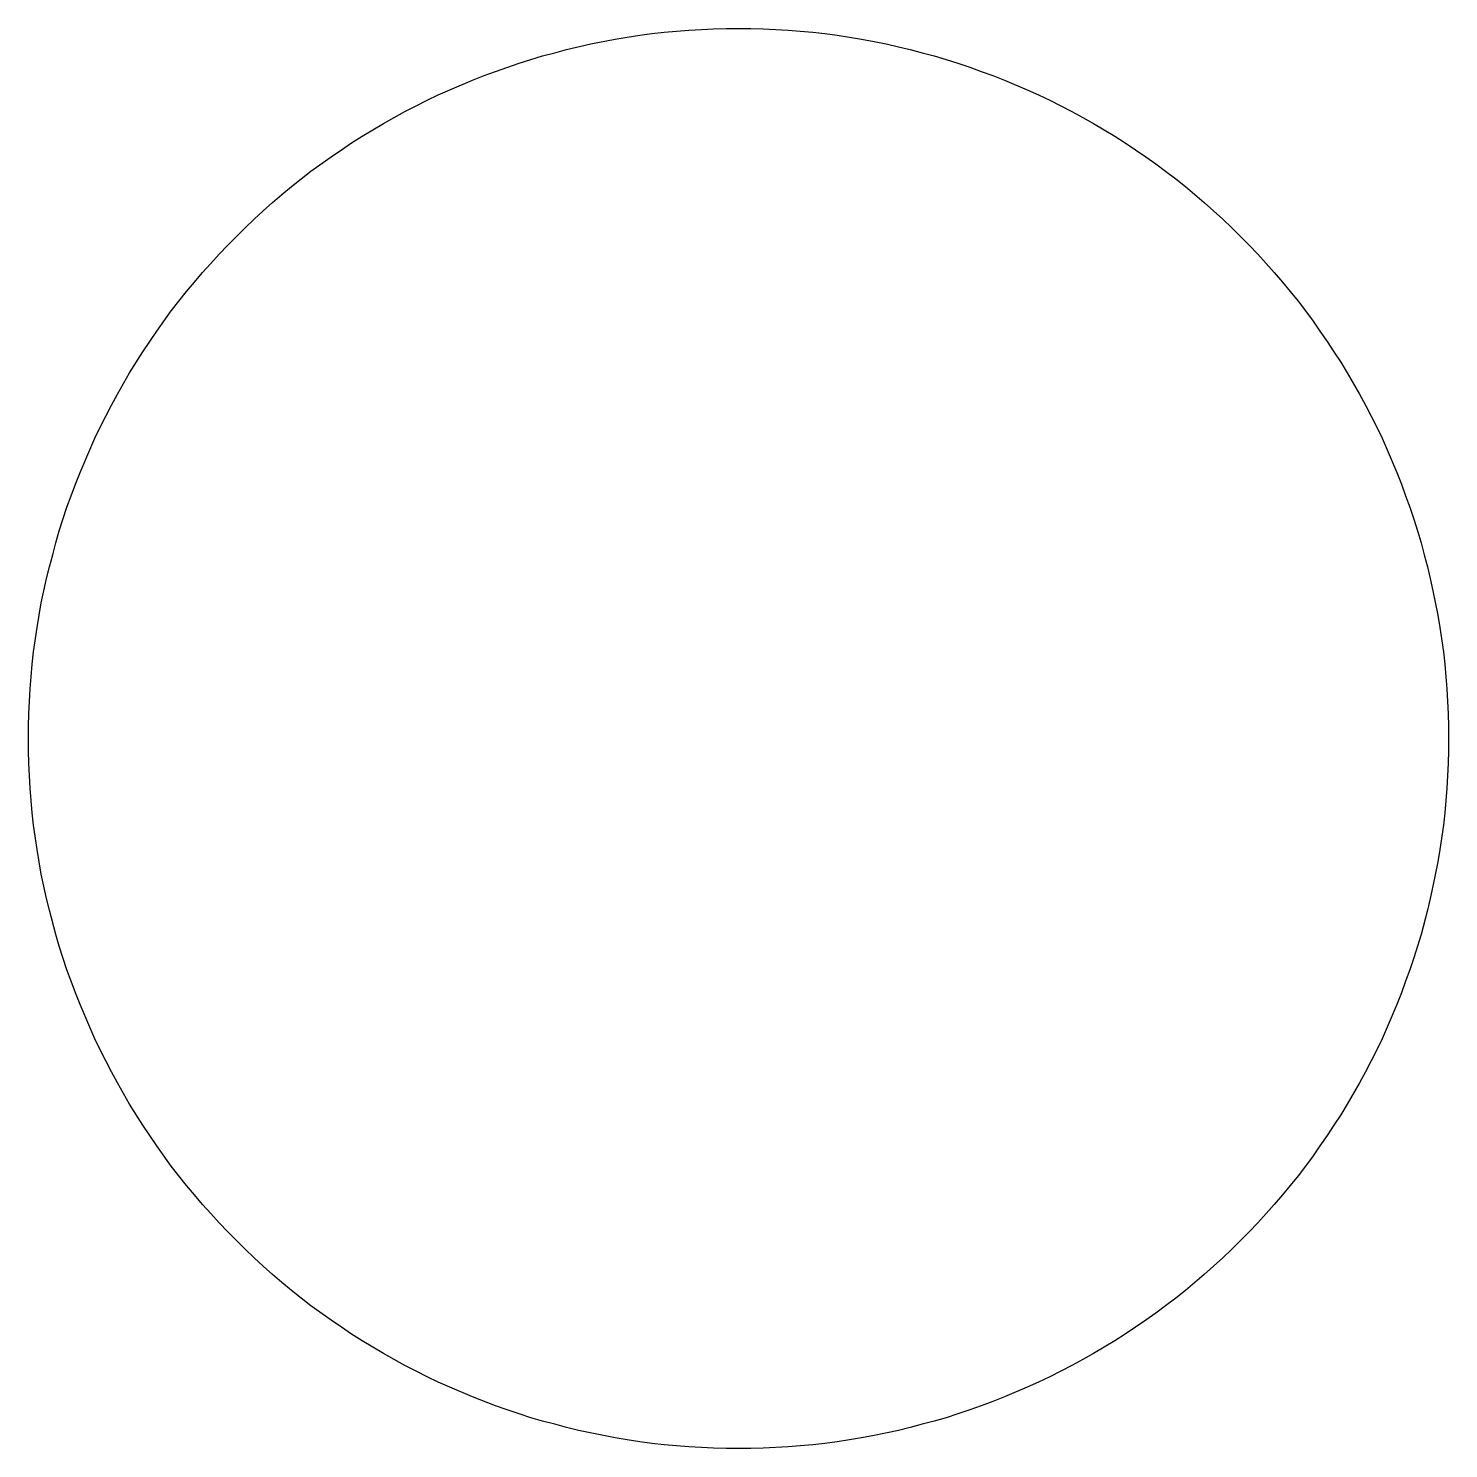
# Model space of a CAD drawing. Header units: metres. Extents: x 0 to 215, y 0 to 140.
# Drawn here: x 47.059 to 51.059, y 70.875 to 74.875 of the extents above; entities that cross this region are included whole.
import ezdxf

# ---------------------------------------------------------------- set-up
doc = ezdxf.new("R2010")
doc.units = ezdxf.units.M

msp = doc.modelspace()

# ---------------------------------------------------------------- linework, layer by layer
for p, q in [((48.6426, 74.8311), (48.7109, 74.8447)), ((48.7109, 74.8447), (48.7451, 74.8506)), ((48.7451, 74.8506), (48.7803, 74.8555)), ((48.7803, 74.8555), (48.8145, 74.8604)), ((48.8145, 74.8604), (48.8496, 74.8643)), ((48.8496, 74.8643), (48.8838, 74.8672)), ((48.8838, 74.8672), (48.9189, 74.8701)), ((48.9189, 74.8701), (48.9541, 74.8721)), ((48.9541, 74.8721), (48.9883, 74.874)), ((48.9883, 74.874), (49.0234, 74.875)), ((49.0234, 74.875), (49.0938, 74.875)), ((49.0938, 74.875), (49.1279, 74.874)), ((49.1279, 74.874), (49.1982, 74.8701)), ((49.1982, 74.8701), (49.2324, 74.8672)), ((49.2324, 74.8672), (49.2676, 74.8643)), ((49.2676, 74.8643), (49.3018, 74.8604)), ((49.3018, 74.8604), (49.3369, 74.8555)), ((49.3369, 74.8555), (49.3711, 74.8506)), ((49.3711, 74.8506), (49.4053, 74.8447)), ((49.4053, 74.8447), (49.4404, 74.8379)), ((48.5068, 74.7979), (48.541, 74.8066)), ((48.541, 74.8066), (48.5742, 74.8154)), ((48.5742, 74.8154), (48.6426, 74.8311)), ((49.4404, 74.8379), (49.4746, 74.8311)), ((49.4746, 74.8311), (49.5088, 74.8232)), ((49.5088, 74.8232), (49.542, 74.8154)), ((49.542, 74.8154), (49.5762, 74.8066)), ((49.5762, 74.8066), (49.6094, 74.7979)), ((48.374, 74.7539), (48.4404, 74.7773)), ((48.4404, 74.7773), (48.4736, 74.7871)), ((48.4736, 74.7871), (48.5068, 74.7979)), ((49.6094, 74.7979), (49.6436, 74.7871)), ((49.6436, 74.7871), (49.6768, 74.7773)), ((49.6768, 74.7773), (49.71, 74.7656)), ((49.71, 74.7656), (49.7422, 74.7539)), ((48.2451, 74.7021), (48.3096, 74.7295)), ((48.3096, 74.7295), (48.3418, 74.7422)), ((48.3418, 74.7422), (48.374, 74.7539)), ((49.7422, 74.7539), (49.7754, 74.7422)), ((49.7754, 74.7422), (49.8076, 74.7295)), ((49.8076, 74.7295), (49.8721, 74.7021)), ((48.1816, 74.6729), (48.2129, 74.6875)), ((48.2129, 74.6875), (48.2451, 74.7021)), ((49.8721, 74.7021), (49.9033, 74.6875)), ((49.9033, 74.6875), (49.9355, 74.6729)), ((48.0586, 74.6074), (48.1191, 74.6406)), ((48.1191, 74.6406), (48.1504, 74.6572)), ((48.1504, 74.6572), (48.1816, 74.6729)), ((49.9355, 74.6729), (49.9668, 74.6572)), ((49.9668, 74.6572), (49.9971, 74.6406)), ((49.9971, 74.6406), (50.0283, 74.624)), ((48.0283, 74.5889), (48.0586, 74.6074)), ((50.0283, 74.624), (50.0586, 74.6074)), ((50.0586, 74.6074), (50.0889, 74.5889)), ((47.9688, 74.5527), (47.999, 74.5713)), ((47.999, 74.5713), (48.0283, 74.5889)), ((50.0889, 74.5889), (50.1182, 74.5713)), ((50.1182, 74.5713), (50.1475, 74.5527)), ((47.9111, 74.5137), (47.9404, 74.5332)), ((47.9404, 74.5332), (47.9688, 74.5527)), ((50.1475, 74.5527), (50.2061, 74.5137)), ((47.8545, 74.4727), (47.9111, 74.5137)), ((50.2061, 74.5137), (50.2344, 74.4932)), ((50.2344, 74.4932), (50.2617, 74.4727)), ((47.7998, 74.4297), (47.8545, 74.4727)), ((50.2617, 74.4727), (50.29, 74.4512)), ((50.29, 74.4512), (50.3174, 74.4297)), ((47.7461, 74.3848), (47.7725, 74.4072)), ((47.7725, 74.4072), (47.7998, 74.4297)), ((50.3174, 74.4297), (50.3701, 74.3848)), ((47.6943, 74.3379), (47.7197, 74.3613)), ((47.7197, 74.3613), (47.7461, 74.3848)), ((50.3701, 74.3848), (50.4229, 74.3379)), ((47.6689, 74.3135), (47.6943, 74.3379)), ((50.4229, 74.3379), (50.4482, 74.3135)), ((47.6201, 74.2646), (47.6689, 74.3135)), ((50.4482, 74.3135), (50.4971, 74.2646)), ((47.5957, 74.2393), (47.6201, 74.2646)), ((50.4971, 74.2646), (50.5215, 74.2393)), ((47.5488, 74.1875), (47.5723, 74.2129)), ((47.5723, 74.2129), (47.5957, 74.2393)), ((50.5215, 74.2393), (50.5449, 74.2129)), ((50.5449, 74.2129), (50.5674, 74.1875)), ((47.5039, 74.1338), (47.5264, 74.1602)), ((47.5264, 74.1602), (47.5488, 74.1875)), ((50.5674, 74.1875), (50.5908, 74.1602)), ((50.5908, 74.1602), (50.6123, 74.1338)), ((47.4609, 74.0791), (47.5039, 74.1338)), ((50.6123, 74.1338), (50.6348, 74.1064)), ((50.6348, 74.1064), (50.6553, 74.0791)), ((47.4199, 74.0225), (47.4609, 74.0791)), ((50.6553, 74.0791), (50.6768, 74.0508)), ((50.6768, 74.0508), (50.6963, 74.0225)), ((47.3809, 73.9639), (47.4199, 74.0225)), ((50.6963, 74.0225), (50.7168, 73.9932)), ((47.3438, 73.9053), (47.3809, 73.9639)), ((50.7168, 73.9932), (50.7354, 73.9639)), ((50.7354, 73.9639), (50.7549, 73.9346)), ((50.7549, 73.9346), (50.7725, 73.9053)), ((47.3262, 73.875), (47.3438, 73.9053)), ((50.7725, 73.9053), (50.8076, 73.8447)), ((47.293, 73.8135), (47.3096, 73.8447)), ((47.3096, 73.8447), (47.3262, 73.875)), ((50.8076, 73.8447), (50.8242, 73.8135)), ((47.2764, 73.7832), (47.293, 73.8135)), ((50.8242, 73.8135), (50.8408, 73.7832)), ((47.2607, 73.752), (47.2764, 73.7832)), ((50.8408, 73.7832), (50.8564, 73.752)), ((47.2314, 73.6885), (47.2461, 73.7207)), ((47.2461, 73.7207), (47.2607, 73.752)), ((50.8564, 73.752), (50.8711, 73.7207)), ((50.8711, 73.7207), (50.8857, 73.6885)), ((47.2041, 73.624), (47.2314, 73.6885)), ((50.8857, 73.6885), (50.9131, 73.624)), ((47.1914, 73.5918), (47.2041, 73.624)), ((50.9131, 73.624), (50.9258, 73.5918)), ((47.1787, 73.5586), (47.1914, 73.5918)), ((50.9258, 73.5918), (50.9375, 73.5586)), ((47.1455, 73.46), (47.167, 73.5264)), ((47.167, 73.5264), (47.1787, 73.5586)), ((50.9375, 73.5586), (50.9492, 73.5264)), ((50.9492, 73.5264), (50.9609, 73.4932)), ((50.9609, 73.4932), (50.9707, 73.46)), ((47.1357, 73.4258), (47.1455, 73.46)), ((50.9707, 73.46), (50.9814, 73.4258)), ((47.127, 73.3926), (47.1357, 73.4258)), ((50.9814, 73.4258), (50.9902, 73.3926)), ((47.1182, 73.3584), (47.127, 73.3926)), ((50.9902, 73.3926), (50.999, 73.3584)), ((47.1025, 73.291), (47.1094, 73.3252)), ((47.1094, 73.3252), (47.1182, 73.3584)), ((50.999, 73.3584), (51.0068, 73.3252)), ((51.0068, 73.3252), (51.0146, 73.291)), ((47.0947, 73.2568), (47.1025, 73.291)), ((51.0146, 73.291), (51.0283, 73.2227)), ((47.0889, 73.2227), (47.0947, 73.2568)), ((47.083, 73.1875), (47.0889, 73.2227)), ((51.0283, 73.2227), (51.0342, 73.1875)), ((47.0732, 73.1191), (47.083, 73.1875)), ((51.0342, 73.1875), (51.0439, 73.1191)), ((47.0664, 73.0488), (47.0693, 73.084)), ((47.0693, 73.084), (47.0732, 73.1191)), ((51.0439, 73.1191), (51.0479, 73.084)), ((51.0479, 73.084), (51.0508, 73.0488)), ((47.0635, 73.0146), (47.0664, 73.0488)), ((51.0508, 73.0488), (51.0537, 73.0146)), ((47.0596, 72.9443), (47.0635, 73.0146)), ((51.0537, 73.0146), (51.0576, 72.9443)), ((47.0586, 72.9102), (47.0596, 72.9443)), ((51.0576, 72.9443), (51.0586, 72.9102)), ((47.0586, 72.8398), (47.0586, 72.9102)), ((51.0586, 72.9102), (51.0586, 72.8398)), ((47.0596, 72.8057), (47.0586, 72.8398)), ((47.0635, 72.7354), (47.0596, 72.8057)), ((51.0576, 72.8057), (51.0537, 72.7354)), ((51.0586, 72.8398), (51.0576, 72.8057)), ((47.0664, 72.7002), (47.0635, 72.7354)), ((51.0537, 72.7354), (51.0508, 72.7002)), ((47.0693, 72.666), (47.0664, 72.7002)), ((51.0508, 72.7002), (51.0479, 72.666)), ((47.0732, 72.6309), (47.0693, 72.666)), ((51.0479, 72.666), (51.0439, 72.6309)), ((47.083, 72.5625), (47.0732, 72.6309)), ((51.0439, 72.6309), (51.0342, 72.5625)), ((47.0889, 72.5273), (47.083, 72.5625)), ((51.0342, 72.5625), (51.0283, 72.5273)), ((47.0947, 72.4932), (47.0889, 72.5273)), ((51.0283, 72.5273), (51.0146, 72.459)), ((47.1025, 72.459), (47.0947, 72.4932)), ((47.1094, 72.4248), (47.1025, 72.459)), ((51.0146, 72.459), (51.0068, 72.4248)), ((47.1182, 72.3916), (47.1094, 72.4248)), ((51.0068, 72.4248), (50.999, 72.3916)), ((47.1357, 72.3232), (47.1182, 72.3916)), ((50.999, 72.3916), (50.9814, 72.3232)), ((47.1455, 72.29), (47.1357, 72.3232)), ((50.9814, 72.3232), (50.9707, 72.29)), ((47.167, 72.2236), (47.1455, 72.29)), ((50.9707, 72.29), (50.9609, 72.2568)), ((50.9609, 72.2568), (50.9492, 72.2236)), ((47.1787, 72.1914), (47.167, 72.2236)), ((50.9492, 72.2236), (50.9375, 72.1914)), ((47.1914, 72.1582), (47.1787, 72.1914)), ((50.9375, 72.1914), (50.9258, 72.1582)), ((47.2041, 72.126), (47.1914, 72.1582)), ((47.2314, 72.0615), (47.2041, 72.126)), ((50.9131, 72.126), (50.8857, 72.0615)), ((50.9258, 72.1582), (50.9131, 72.126)), ((47.2461, 72.0293), (47.2314, 72.0615)), ((50.8857, 72.0615), (50.8711, 72.0293)), ((47.2607, 71.998), (47.2461, 72.0293)), ((50.8711, 72.0293), (50.8564, 71.998)), ((47.2764, 71.9668), (47.2607, 71.998)), ((47.293, 71.9365), (47.2764, 71.9668)), ((50.8408, 71.9668), (50.8242, 71.9365)), ((50.8564, 71.998), (50.8408, 71.9668)), ((47.3096, 71.9053), (47.293, 71.9365)), ((50.8242, 71.9365), (50.8076, 71.9053)), ((47.3262, 71.875), (47.3096, 71.9053)), ((50.8076, 71.9053), (50.7725, 71.8447)), ((47.3438, 71.8447), (47.3262, 71.875)), ((47.3809, 71.7861), (47.3438, 71.8447)), ((50.7725, 71.8447), (50.7549, 71.8154)), ((50.7549, 71.8154), (50.7354, 71.7861)), ((47.4199, 71.7275), (47.3809, 71.7861)), ((50.7354, 71.7861), (50.7168, 71.7568)), ((47.4609, 71.6709), (47.4199, 71.7275)), ((50.6963, 71.7275), (50.6768, 71.6992)), ((50.7168, 71.7568), (50.6963, 71.7275)), ((50.6768, 71.6992), (50.6553, 71.6709)), ((47.5039, 71.6162), (47.4609, 71.6709)), ((50.6348, 71.6436), (50.6123, 71.6162)), ((50.6553, 71.6709), (50.6348, 71.6436)), ((47.5264, 71.5898), (47.5039, 71.6162)), ((50.6123, 71.6162), (50.5908, 71.5898)), ((47.5488, 71.5625), (47.5264, 71.5898)), ((47.5723, 71.5371), (47.5488, 71.5625)), ((50.5674, 71.5625), (50.5449, 71.5371)), ((50.5908, 71.5898), (50.5674, 71.5625)), ((47.5957, 71.5107), (47.5723, 71.5371)), ((50.5449, 71.5371), (50.5215, 71.5107)), ((47.6201, 71.4854), (47.5957, 71.5107)), ((47.6689, 71.4365), (47.6201, 71.4854)), ((50.4971, 71.4854), (50.4482, 71.4365)), ((50.5215, 71.5107), (50.4971, 71.4854)), ((47.6943, 71.4121), (47.6689, 71.4365)), ((47.7197, 71.3887), (47.6943, 71.4121)), ((50.4229, 71.4121), (50.3701, 71.3652)), ((50.4482, 71.4365), (50.4229, 71.4121)), ((47.7461, 71.3652), (47.7197, 71.3887)), ((47.7725, 71.3428), (47.7461, 71.3652)), ((50.3701, 71.3652), (50.3174, 71.3203)), ((47.7998, 71.3203), (47.7725, 71.3428)), ((47.8545, 71.2773), (47.7998, 71.3203)), ((50.3174, 71.3203), (50.29, 71.2988)), ((50.29, 71.2988), (50.2617, 71.2773)), ((47.9111, 71.2363), (47.8545, 71.2773)), ((50.2344, 71.2568), (50.2061, 71.2363)), ((50.2617, 71.2773), (50.2344, 71.2568)), ((47.9404, 71.2168), (47.9111, 71.2363)), ((47.9688, 71.1973), (47.9404, 71.2168)), ((50.2061, 71.2363), (50.1475, 71.1973)), ((47.999, 71.1787), (47.9688, 71.1973)), ((48.0283, 71.1611), (47.999, 71.1787)), ((48.0586, 71.1426), (48.0283, 71.1611)), ((50.0889, 71.1611), (50.0586, 71.1426)), ((50.1182, 71.1787), (50.0889, 71.1611)), ((50.1475, 71.1973), (50.1182, 71.1787)), ((48.1191, 71.1094), (48.0586, 71.1426)), ((50.0283, 71.126), (49.9971, 71.1094)), ((50.0586, 71.1426), (50.0283, 71.126)), ((48.1504, 71.0928), (48.1191, 71.1094)), ((48.1816, 71.0771), (48.1504, 71.0928)), ((49.9668, 71.0928), (49.9355, 71.0771)), ((49.9971, 71.1094), (49.9668, 71.0928)), ((48.2129, 71.0625), (48.1816, 71.0771)), ((48.2451, 71.0479), (48.2129, 71.0625)), ((48.3096, 71.0205), (48.2451, 71.0479)), ((49.8721, 71.0479), (49.8076, 71.0205)), ((49.9033, 71.0625), (49.8721, 71.0479)), ((49.9355, 71.0771), (49.9033, 71.0625)), ((48.374, 70.9951), (48.3096, 71.0205)), ((49.7754, 71.0078), (49.7422, 70.9951)), ((49.8076, 71.0205), (49.7754, 71.0078)), ((48.4072, 70.9844), (48.374, 70.9951)), ((48.4404, 70.9727), (48.4072, 70.9844)), ((48.4736, 70.9619), (48.4404, 70.9727)), ((48.5068, 70.9521), (48.4736, 70.9619)), ((49.6436, 70.9619), (49.6094, 70.9521)), ((49.6768, 70.9727), (49.6436, 70.9619)), ((49.71, 70.9844), (49.6768, 70.9727)), ((49.7422, 70.9951), (49.71, 70.9844)), ((48.541, 70.9434), (48.5068, 70.9521)), ((48.5742, 70.9346), (48.541, 70.9434)), ((48.6084, 70.9258), (48.5742, 70.9346)), ((48.7109, 70.9053), (48.6084, 70.9258)), ((49.5088, 70.9258), (49.4404, 70.9121)), ((49.542, 70.9346), (49.5088, 70.9258)), ((49.5762, 70.9434), (49.542, 70.9346)), ((49.6094, 70.9521), (49.5762, 70.9434)), ((48.7451, 70.8994), (48.7109, 70.9053)), ((48.7803, 70.8945), (48.7451, 70.8994)), ((48.8145, 70.8896), (48.7803, 70.8945)), ((48.8496, 70.8857), (48.8145, 70.8896)), ((48.8838, 70.8828), (48.8496, 70.8857)), ((48.9189, 70.8799), (48.8838, 70.8828)), ((49.2324, 70.8828), (49.1982, 70.8799)), ((49.2676, 70.8857), (49.2324, 70.8828)), ((49.3018, 70.8896), (49.2676, 70.8857)), ((49.3369, 70.8945), (49.3018, 70.8896)), ((49.3711, 70.8994), (49.3369, 70.8945)), ((49.4053, 70.9053), (49.3711, 70.8994)), ((49.4404, 70.9121), (49.4053, 70.9053)), ((48.9541, 70.8779), (48.9189, 70.8799)), ((48.9883, 70.876), (48.9541, 70.8779)), ((49.0234, 70.875), (48.9883, 70.876)), ((49.0938, 70.875), (49.0234, 70.875)), ((49.1279, 70.876), (49.0938, 70.875)), ((49.1982, 70.8799), (49.1279, 70.876))]:
    msp.add_line(p, q)

doc.saveas('drawing.dxf')
